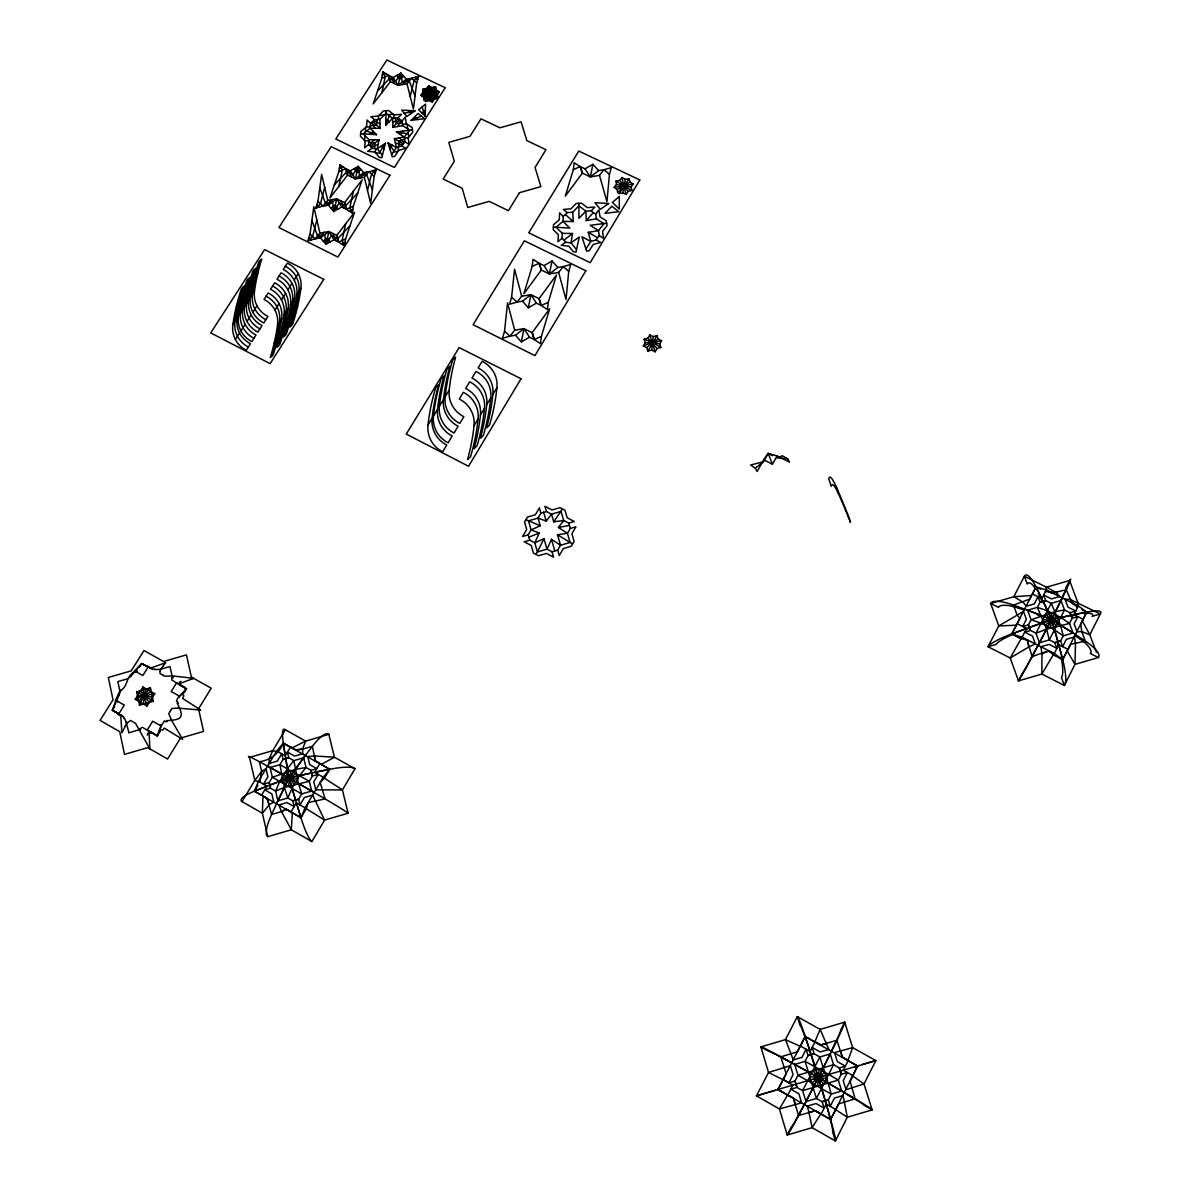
<?xml version="1.0" encoding="UTF-8"?>
<svg xmlns="http://www.w3.org/2000/svg" width="1201" height="1201" viewBox="0 0 1201 1201"><rect width="100%" height="100%" fill="white"/><g stroke="black" fill="none" stroke-linecap="round" stroke-linejoin="round"><path stroke-width="1.5" d="M1038.144 645.357L1039.466 642.79L1049.299 639.908L1054.823 642.7L1056.895 648.33L1049.058 644.382L1040.907 646.754L1041.973 653.764L1041.868 674.046L1064.356 685.456L1074.955 664.378L1075.48 643.991L1074.505 636.95L1066.353 639.337L1062.66 646.633L1060.588 641.019L1063.2 635.854L1060.543 625.09L1051.205 603.337L1045.711 600.59L1043.038 601.146L1039.991 602.256L1037.379 607.361L1027.591 610.213L1024.858 608.847M425.199 116.227L425.559 104.127L418.714 109.756L425.199 116.227L422.136 106.934M374.637 148.594L374.802 143.039L368.857 142.108M412.453 129.843L409.826 130.278L402.725 125.685L392.802 127.336L392.607 118.359L386.121 113.134L379.891 119.334L374.622 119.74L370.839 116.677L378.27 116.107L383.434 110.972L388.704 110.567L394.063 114.891L401.524 114.305L397.876 117.953L392.607 118.359L385.686 125.249L386.076 110.777M578.837 203.314L578.957 205.776L572.742 212.187L573.237 221.524L562.969 221.359L569.844 228.1L556.078 227.229L562.969 221.359L563.269 216.405L559.651 212.862L559.231 219.843L553.526 224.707L553.226 229.661L558.36 234.72L557.94 241.746L561.978 238.293L562.278 233.324L556.078 227.229L553.376 227.184M292.338 812.807L291.318 829.786L311.9 841.556L324.6 820.088L348.11 813.227L342.42 789.928L324.45 778.188L320.157 782.436L325.096 798.92L308.192 802.553L306.315 808.723L300.971 817.716L285.973 809.024L281.499 811.606L271.621 814.488L267.117 798.32L254.432 791.204L258.41 781.311L276.71 750.955L283.331 743.209L329.75 769.286L324.45 778.188M817.701 1086.214L819.097 1068.98M143.58 704.056L144.165 695.934L142.934 687.047L154.719 693.698L147.032 706.023L135.248 699.342L142.934 687.047M155.049 669.603L160.394 669.317L169.957 666.525L172.103 675.863L171.773 679.06M288.48 786.205L291.002 770.682M379.891 119.334L380.071 128.312L370.118 128.192L376.574 134.662L363.242 133.866L370.118 128.192L370.554 123.433L367.146 120.025L366.53 126.751L360.84 131.449L360.405 136.223L365.224 141.072L364.594 147.843L368.632 144.495L369.067 139.721L363.242 133.866L360.615 133.836M609.447 174.325L606.955 201.663L599.494 175.361L603.998 169.686L611.339 167.63L609.447 174.325L603.998 169.701L598.668 170.602L590.397 176.922L582.365 173.109L580.263 166.594L574.108 162.766L573.342 169.596L565.311 196.153L582.365 173.109L580.533 167.404M651.693 350.076L653.254 336.625L657.037 335.544L658.148 339.027L661.601 340.724L659.709 343.951L660.82 347.449L657.037 348.53L655.145 351.788L651.693 350.076L647.909 351.157L646.799 347.659L643.346 345.963L645.237 342.735L644.141 339.237L647.924 338.157L649.816 334.929L653.254 336.625M364.549 140.397L364.999 135.623M365.314 132.155L365.75 127.396M568.734 271.381L566.016 299.559L558.645 272.402L563.239 266.577L570.685 264.475L568.734 271.381L563.239 266.577L557.834 267.493L549.427 273.978L541.306 270.03L539.234 263.289L533.004 259.326L532.193 266.367L523.876 293.705L541.321 270.015L539.489 264.13M160.349 669.753L162.66 666.51M160.183 671.269L160.303 670.083M511.611 297.263L514.553 269.174L521.699 296.242L517.061 302.112L509.584 304.228L511.611 297.263L517.076 302.112L522.495 301.196L530.962 294.665L539.084 298.659L541.186 305.474L547.446 309.513L548.256 302.367L556.498 274.924L539.084 298.659L540.66 303.763M160.168 671.389L159.943 673.506L162.826 675.127M504.54 331.236L507.543 302.832L514.689 330.215L510.02 336.145L502.498 338.277L504.54 331.236L510.02 336.145L515.469 335.214L523.996 328.639L532.163 332.677L534.25 339.568L540.555 343.651L541.366 336.43L549.683 308.702L532.148 332.677L534.115 339.132M1050.71 627.958L1051.491 612.765M119.439 694.088L120.791 690.29M416.687 82.764L413.414 109.096L407.004 83.785L411.538 78.32L418.729 76.294L416.687 82.764L411.538 78.32L406.343 79.206L398.116 85.316L390.445 81.683L388.614 75.408L382.744 71.745L381.798 78.335L373.166 103.917L390.445 81.683L388.614 75.408L381.798 78.335M374.157 176.307L370.644 203.434L364.338 177.343L368.977 171.713L376.273 169.656L374.157 176.307L368.977 171.713L363.708 172.614L355.331 178.874L347.584 175.106L345.768 168.635L339.868 164.837L338.847 171.623L329.93 197.955L347.584 175.106L345.768 168.635L338.847 171.623M622.779 192.836L625.286 179.339L629.069 178.709L629.94 182.057L633.077 183.963L631.125 186.996L631.891 190.374L628.198 191.394L626.156 194.382L622.779 192.836L619.055 193.766L629.069 178.709M310.023 234.12L313.806 206.782L319.901 233.099L315.187 238.819L307.816 240.891L310.023 234.12L315.187 238.819L320.502 237.903L328.969 231.538L336.775 235.411L338.592 242.032L344.567 245.935L345.588 238.984L354.52 212.292L336.76 235.411L338.592 242.032L345.588 238.984M317.92 201.423L321.643 174.37L327.753 200.402L323.069 206.062L315.743 208.118L317.92 201.423L323.069 206.062L328.353 205.161L336.775 198.856L344.537 202.669L346.353 209.214L352.328 213.072L353.319 206.197L362.177 179.775L344.537 202.669L346.128 208.389M377.249 119.545L376.423 125.039L370.343 125.805M562.278 233.324L572.547 233.489L571 242.857L576.51 249.553L576.105 252.03L573.402 251.745L568.839 246.19L561.227 245.364L565.611 242.272L571 242.857L579.302 237.017L576.51 249.553M429.057 100.524L431.91 87.538L435.603 86.922L436.338 90.135L439.326 91.952L437.344 94.879L437.975 98.137L434.372 99.128L432.285 102.01L429.057 100.524L425.424 101.439L435.603 86.922M599.494 175.361L590.397 176.922L592.874 164.327L598.668 170.602M382.383 155.289L381.903 157.676L379.306 157.406L375.042 152.077L367.671 151.296L372.04 148.308L377.234 148.864L385.476 143.204L382.383 155.289L377.234 148.864L379.036 139.841L369.067 139.721M375.222 152.302L375.943 148.729M558.645 272.402L549.427 273.978L552.01 261.007L557.834 267.493M515.469 335.214L521.324 341.865L523.996 328.639L514.689 330.215M522.495 301.196L528.305 307.771L530.962 294.665L521.699 296.242M381.828 92.777L385.206 76.864L382.744 71.745M345.648 223.836L342.09 240.5L344.567 245.935M353.364 191.199L349.836 207.698L352.328 213.072M338.772 186.5L342.315 170.122L339.868 164.837M407.004 83.785L398.116 85.316L400.909 73.186L406.343 79.206M364.338 177.343L355.331 178.874L358.243 166.384L363.708 172.614M320.502 237.903L325.966 244.283L328.969 231.538L319.901 233.099M328.353 205.161L333.803 211.466L336.775 198.856L327.753 200.402M410.202 96.41L414.12 80.542L418.729 76.294M367.491 190.358L371.559 174.01L376.273 169.656M324.69 187.356L320.487 203.735L315.743 208.118M316.839 219.918L312.605 236.462L307.816 240.891M1045.681 590.081L1046.491 587.214L1024.393 576.21L1013.809 596.732L990.69 603.457L998.752 625.931L988.033 646.723L1010.251 657.998L1018.463 680.877L1041.868 674.046L1053.247 654.875L1048.728 650.702L1032.139 656.632L1027.26 640.523L1022.081 637.266L1011.797 633.963L1019.829 618.635L1016.902 614.552L1013.464 605.109L1029.873 599.074L1031.524 595.531L1013.809 596.732L1023.207 602.271L1026.164 606.28L1034.271 603.923L1037.964 596.717L1039.991 602.256L1045.711 600.59L1043.684 595.05L1051.445 598.924L1059.537 596.567L1056.46 592.588L1046.491 587.214M259.791 782.286L261.623 771.402L259.371 761.719C270.21 760.383 279.202 753.267 283.331 743.209L295.611 749.754L302.607 749.154L312.41 746.301L315.308 760.939L319.931 763.416L314.632 772.333L323.264 777.197L329.75 769.286L314.887 760.578L314.737 755.954L307.756 756.57L309.693 764.617L316.824 768.64L311.059 770.321L306 767.469L295.101 769.496L272.357 777.257L269.219 782.482L270.555 788.201L275.584 791.069L277.881 800.872L276.305 803.514M146.387 688.999L139.541 705.227L153.323 701.234L150.41 687.828L136.659 691.806L139.541 705.227M791.849 1062.795L794.687 1064.401L797.974 1075.24L795.017 1081.02L788.907 1082.822L783.232 1079.594L777.963 1089.532L793.471 1098.254L798.53 1115.594L815.314 1110.7L830.582 1119.512L838.929 1103.749L855.097 1098.855L850.158 1081.516L857.604 1065.993L805.165 1036.523L777.963 1089.532L830.582 1119.512L857.604 1065.993L847.876 1060.528L852.65 1047.617L844.678 1022.171L819.713 1029.542M305.234 755.159L303.688 757.756L293.84 760.623L288.81 757.786L287.474 752.111L294.575 756.105L302.727 753.748L302.607 749.154L305.609 741.107L328.834 734.351L334.433 757.246L354.941 768.73L342.42 789.928L315.743 789.853L313.791 781.746L318.205 774.345L312.425 776.026L309.303 781.266L311.644 791.039L314.182 792.48M385.686 125.249L389.364 115.746M1017.202 623.754L1026.57 628.483L1011.797 633.963L1021.15 638.677L1010.251 657.998L1028.672 647.054L1027.591 640.043L1021.15 638.677L1011.797 633.948L1035.968 586.869L1046.281 589.961L1078.348 605.935L1086.665 612.135L1080.78 624.52L1081.741 631.561L1085.299 641.124L1070.812 644.261L1062.69 659.634L1053.247 654.875M161.039 726.155L164.327 720.915M160.859 726.62L157.331 735.868L154.449 734.201M258.005 785.259L254.432 791.204L300.971 817.716L305.069 807.823L323.264 777.197M853.085 1075.721L843.312 1070.226L848.296 1060.378L842.441 1057.225L836.872 1040.276L820.793 1044.93L814.803 1041.943L820.148 1029.407L797.314 1016.616L785.439 1039.646L760.879 1046.897L768.52 1072.463L756.48 1095.837L779.434 1108.958L787.225 1135.02L812.116 1127.649L820.823 1113.943L815.434 1110.715L808.994 1112.501L812.116 1127.649L835.371 1140.95L847.29 1117.245L843.087 1095.522L834.41 1098.089L830.251 1106.331L828.285 1099.906L831.227 1094.096L828.165 1083.122L819.818 1056.985L814.128 1053.787L812.191 1047.467L820.223 1051.986L828.84 1049.434L820.148 1029.407M1026.57 628.483L1022.081 637.266L1054.268 653.494L1062.69 659.634L1086.665 612.135L1081.951 609.793M115.191 701.039L117.848 695.274M525.993 519.523L528.5 520.829L531.097 529.911L539.264 533.004L534.79 542.792L537.402 551.935L535.961 554.412M572.652 543.798L570.115 542.477L560.537 545.239L551.499 539.369L546.995 549.157L537.402 551.935L543.933 538.649L546.995 549.157L552.055 551.814L553.601 557.174L546.44 553.436L538.498 555.733L533.439 553.076L531.277 545.509L524.146 541.771L529.746 540.165L534.79 542.792L543.933 538.649M118.073 694.794L119.845 691.01L117.818 681.613L127.471 678.82L130.429 676.688M119.094 695.244L112.369 710.241L116.722 712.598M1040.621 589.196L1035.968 586.869L1032.485 593.985L1041.837 598.653L1046.281 589.961L1051.415 593.234L1066.188 589.751L1072.463 603.713L1078.348 605.935L1073.934 614.672L1083.377 619.386M124.874 726.92L126.675 723.272L130.609 720.48L135.488 723.257L149.885 748.899L149.104 732.865M814.803 1041.943L805.165 1036.523L800.436 1046.071L810.12 1051.521L815.119 1041.732L820.688 1044.99L826.528 1043.324M804.49 1104.47L831.677 1051.04M124.649 727.371L121.917 732.895L120.836 716.742M862.123 1064.641L875.889 1060.543L864.014 1083.948L872.136 1109.889L847.29 1117.245L835.611 1109.574M647.909 351.157L657.037 335.544M821.154 1113.973L826.198 1104.019L835.986 1109.589M1068.214 649.426L1058.742 644.667L1054.268 653.494L1048.383 651.182L1041.973 653.764M802.028 1108.673A34.574 1.336 -63 0 1 791.474 1126.688L787.225 1135.02A34.634 1.336 -63 0 0 797.734 1117.11L802.028 1108.673A231.223 8.197 -62.8 0 0 804.295 1104.41M833.374 1047.092L837.592 1038.805A34.229 1.321 -62.9 0 0 844.678 1022.171L840.55 1030.293A34.289 1.321 -62.9 0 1 833.374 1047.092A237.813 8.332 -63 0 1 831.347 1051.235M1035.157 650.657A32.037 1.201 -62.4 0 1 1022.231 673.461L1018.463 680.877A32.067 1.216 -62.4 0 0 1031.344 658.133L1035.157 650.657A217.126 7.431 -62.4 0 0 1038.535 644.276M1061.429 599.209A219.588 7.671 -62.5 0 0 1062.99 595.966L1066.728 588.61A31.932 1.186 -62.3 0 0 1069.581 580.488L1046.071 587.334M1062.284 597.933L1039.466 642.79L1035.968 633.212L1030.473 630.435L1024.708 632.116L1032.5 636.035L1035.382 643.976L1028.672 647.054M787.871 1094.997L792.93 1085.103L783.232 1079.594M176.472 701.339C177.328 694.748 192.881 689.134 181.231 685.636M788.907 1082.822L793.095 1074.655L790.378 1065.677L768.52 1072.463L783.022 1079.684L786.19 1073.829L780.815 1056.82L797.494 1051.806L800.166 1046.251L785.439 1039.646L793.336 1059.928L801.953 1057.375L806.111 1049.254L808.033 1055.574L805.09 1061.324L816.425 1098.465L822.145 1101.722L824.111 1108.148L816.019 1103.539L807.342 1106.106L808.994 1112.501M397.756 126.51L400.939 120.34M596.086 240.02L600.77 242.437L593.294 244.388L589.346 250.574L586.704 251.249L581.945 236.822L590.802 241.401L596.086 240.02L599.269 235.546L598.458 230.652L590.156 225.293L606.655 223.221M777.092 455.915L768.145 453.453L763.521 461.694L750.61 464.997L755.264 468.135L757.11 471.528L763.671 459.803L772.468 464.202L777.092 455.915L789.582 462.13L787.616 458.782L782.436 455.795L776.912 457.821L787.616 458.782M557.669 550.178L560.537 545.239L557.504 534.73L567.442 533.349L570.31 528.425L575.895 526.819L571.871 533.769L574.078 541.321L571.226 546.26L563.284 548.557L559.231 555.553L557.669 550.178L552.055 551.814M562.473 508.984L553.751 521.835L551.514 514.178L546.485 511.581L540.9 513.187L538.033 518.081L528.5 520.829L540.225 525.738L538.033 518.081L546.215 521.114L551.514 514.178L561.047 511.431L563.689 520.483L568.749 523.111L574.333 521.489L567.187 517.796L564.98 510.29L559.951 507.693L552.055 509.96L544.939 506.282L546.485 511.581M160.033 731.469L161.189 729.547M540.9 513.187L539.369 507.903L535.316 514.794L527.419 517.076L524.552 521.97L526.699 529.491L522.615 536.442L528.215 534.82L531.097 529.911L540.225 525.738M159.868 731.739L157.736 735.162A20.672 19.366 -43.6 0 0 157.346 735.883L142.334 727.296M795.242 1104.665L793.561 1098.254L787.631 1095.042L779.434 1108.958L801.622 1102.848L798.89 1093.781L790.828 1089.202L796.954 1087.4L802.643 1090.628L805.961 1101.557L816.425 1098.465L833.569 1064.732L830.221 1053.908L819.818 1056.985L802.643 1090.628L838.313 1080.089L841.24 1074.31L840.325 1071.097L839.274 1067.944L833.569 1064.732L797.974 1075.24L831.227 1094.096L841.691 1091.003L844.558 1092.625M401.674 146.042L404.902 141.718L404.272 137.019L409.826 130.278L396.39 131.9L404.272 137.019L394.318 138.67L396.495 147.393L391.646 154.569L392.217 156.881L394.814 156.22L398.837 150.26L406.148 148.354L401.674 146.042L396.495 147.393L388.043 143.009L391.646 154.569M305.069 807.823L296.407 802.899L291.047 811.906L286.423 809.324L281.499 811.606L278.827 804.94L287.024 802.553L294.185 806.637L292.834 800.872L287.775 797.989L284.382 787.406L279.923 764.662L283.061 759.452L288.81 757.786L283.061 759.452L281.71 753.778L277.296 761.134L269.144 763.506L269.174 758.867L272.747 750.655L285.358 729.743L305.609 741.107L291.873 747.998M261.608 795.137L266.997 786.19L258.41 781.311M276.71 750.955L285.268 755.789L290.582 746.932L296.046 750.115L302.607 749.154M269.339 804.67L266.652 798.004L262.989 796.083L262.373 813.227L242.017 801.592L254.792 780.41L261.623 771.402L266.006 768.715L267.883 776.777L263.439 784.163L269.219 782.482L270.555 788.201L264.76 789.898L271.876 793.936L273.783 802.073L269.339 804.67L262.373 813.227L267.763 836.647L291.318 829.786L281.499 811.606M474.02 425.679L478.088 418.924A30.265 28.148 -19.4 0 0 463.346 392.307L459.277 399.002A30.295 28.208 -19.8 0 1 474.02 425.679A224.707 205.236 -27.8 0 1 467.609 459.503L470.567 456.65A224.422 204.906 -27.5 0 0 478.088 418.924M480.43 415.036L484.483 408.31A30.205 28.073 -18.8 0 0 469.726 381.783L465.688 388.448A30.235 28.118 -19.2 0 1 480.43 415.036A224.272 204.725 -27.2 0 1 474.065 448.754L477.007 445.916A224.002 204.41 -26.9 0 0 484.483 408.31M486.75 404.557L490.789 397.846A30.16 27.998 -18.2 0 0 476.031 371.394L471.993 378.045A30.19 28.043 -18.6 0 1 486.75 404.557A223.851 204.23 -26.7 0 1 480.43 438.17L483.372 435.332A223.581 203.9 -26.3 0 0 490.789 397.846M492.89 394.348L496.929 387.653A30.115 27.923 -17.6 0 0 482.156 361.291L478.133 367.926A30.145 27.968 -18 0 1 492.89 394.348A223.446 203.735 -26.1 0 1 486.615 427.856L489.558 425.034A223.176 203.419 -25.8 0 0 496.929 387.653M139.376 667.201L141.253 664.258A20.297 18.375 -43.3 0 0 141.688 663.583L153.112 669.527M182.597 694.989L186.065 689.449A20.462 19.216 -40.5 0 1 186.53 688.789M428.006 424.944L432.105 418.203A227.199 213.643 -6.2 0 1 438.65 384.845L435.723 387.638A227.394 214.063 -6.5 0 0 428.006 424.944A30.31 28.254 -19.1 0 0 442.644 451.831L446.742 445.031A30.28 28.208 -18.7 0 1 432.105 418.203M433.456 415.996L437.539 409.271A226.944 213.087 -5.9 0 1 444.04 376.018L441.127 378.795A227.139 213.508 -6.1 0 0 433.456 415.996A30.265 28.193 -18.6 0 0 448.093 442.809L452.192 436.023A30.235 28.148 -18.2 0 1 437.539 409.271M439.386 406.253L443.469 399.558A226.659 212.472 -5.5 0 1 449.925 366.395L447.012 369.157A226.854 212.892 -5.7 0 0 439.386 406.253A30.22 28.118 -18 0 0 454.023 432.991L458.121 426.22A30.19 28.073 -17.6 0 1 443.469 399.558M445.136 396.81L449.204 390.13A226.389 211.886 -5.2 0 1 455.629 357.057L452.717 359.82A226.584 212.307 -5.4 0 0 445.136 396.81A30.175 28.043 -17.5 0 0 459.788 423.458L463.871 416.717A30.145 27.998 -17.1 0 1 449.204 390.13M169.731 712.028L171.007 709.986M169.536 712.343L168.74 713.619L171.593 720.36L182.657 739.396L179.85 737.669M171.233 709.611L171.908 708.515L175.571 708.29M427.256 100.974L429.613 97.296L430.649 101.259M274.128 343.276L278.302 336.73M280.689 332.977L284.847 326.447M287.174 322.814L291.318 316.313M293.479 312.921L297.608 306.435M274.924 310.068L279.067 303.583M281.454 299.86L285.583 293.404M287.895 289.801L292.008 283.361M294.155 280.013L298.268 273.603M379.801 152.077L385.476 143.204M311.915 220.414L317.544 235.951L324.735 234.72L325.966 244.283L331.491 235.651L337.676 238.714L350.061 225.608M277.506 325.036L281.65 318.52A29.68 26.767 -24.8 0 0 268.168 292.984L264.025 299.439A29.71 26.797 -25.1 0 1 277.506 325.036A220.774 194.847 -29.9 0 1 270.255 357.553L273.197 354.805A220.504 194.562 -29.6 0 0 281.65 318.52M284.036 314.782L288.18 308.297A29.635 26.692 -24.3 0 0 274.684 282.836L270.555 289.276A29.665 26.737 -24.6 0 1 284.036 314.782A220.338 194.397 -29.5 0 1 276.831 347.209L279.788 344.477A220.068 194.112 -29.2 0 0 288.18 308.297M290.492 304.679L294.62 298.208A29.575 26.632 -23.8 0 0 281.109 272.837L276.996 279.248A29.605 26.677 -24.1 0 1 290.492 304.679A219.918 193.961 -29 0 1 283.331 337.001L286.273 334.268A219.648 193.676 -28.8 0 0 294.62 298.208M296.767 294.846L300.896 288.39A29.53 26.557 -23.4 0 0 287.369 263.094L283.256 269.489A29.56 26.602 -23.7 0 1 296.767 294.846A219.513 193.526 -28.6 0 1 289.651 327.077L292.594 324.36A219.243 193.241 -28.4 0 0 300.896 288.39M586.028 248.847L590.802 241.401L588.265 232.333L598.458 230.652L603.968 223.671L596.492 218.867L586.313 220.549L585.818 211.211L578.957 205.776L578.912 218.357L585.818 211.211L591.222 210.806L594.87 207.052L587.214 207.623L581.539 203.119L576.135 203.524L570.97 208.839L563.329 209.409L567.337 212.592L572.742 212.187M372.4 189.848L366.65 174.52L359.519 175.751L358.243 166.384L352.824 174.851L346.684 171.863L334.403 184.759M319.796 187.866L325.411 203.224L332.572 202.008L333.803 211.466L339.282 202.909L345.453 205.941L357.763 192.956M232.889 324.48L237.077 317.98A221.855 203.855 -17.1 0 1 244.434 285.898L241.506 288.6A222.08 204.215 -17.4 0 0 232.889 324.48A29.725 26.857 -24.7 0 0 246.265 350.272L250.454 343.726A29.695 26.812 -24.4 0 1 237.077 317.98M238.444 315.863L242.617 309.393A221.569 203.374 -16.7 0 1 249.943 277.386L247.016 280.073A221.78 203.735 -17 0 0 238.444 315.863A29.68 26.797 -24.3 0 0 251.82 341.579L256.008 335.049A29.65 26.767 -24 0 1 242.617 309.393M244.494 306.48L248.652 300.025A221.254 202.864 -16.2 0 1 255.933 268.108L253.021 270.795A221.464 203.224 -16.5 0 0 244.494 306.48A29.635 26.737 -23.9 0 0 257.885 332.122L262.058 325.606A29.605 26.692 -23.6 0 1 248.652 300.025M250.363 297.383L254.507 290.942A220.939 202.353 -15.8 0 1 261.758 259.116L258.846 261.788A221.164 202.714 -16.1 0 0 250.363 297.383A29.59 26.677 -23.4 0 0 263.755 322.949L267.928 316.448A29.56 26.632 -23.1 0 1 254.507 290.942M415.051 95.9L409.271 81.052L402.23 82.268L400.909 73.186L395.609 81.428L389.529 78.545L377.489 91.096M235.351 339.493L239.554 332.977M240.921 330.845L245.109 324.33M246.986 321.418L251.159 314.932M252.856 312.275L257.029 305.805M236.357 306.375L240.53 299.92M241.896 297.803L246.055 291.363M247.916 288.48L252.075 282.055M253.771 279.413L257.9 273.017M114.665 706.563L112.804 709.566A20.492 18.525 -45.6 0 1 112.384 710.256L123.628 716.652M389.845 148.789L392.277 145.201M763.671 459.803L768.145 453.453L772.528 455.629M557.504 534.73L570.115 542.477L567.442 533.349L558.435 527.464L563.689 520.483L553.751 521.835M433.741 87.238L431.054 90.736L430.408 86.682M435.978 88.544L433.291 92.042L437.825 91.036M150.41 687.828L138.7 701.294M629.94 182.057L623.709 186.035L617.659 192.941L617.134 189.518L614.191 187.356L616.443 184.489L616.008 181.066L619.776 180.345L622.088 177.538L625.286 179.339M131.419 675.683L141.658 663.583L148.233 666.915L142.829 675.532L134.557 670.864L137.905 667.441M596.492 218.867L595.681 213.988L598.894 209.935L600.05 216.811L606.235 220.789L607.06 225.668L602.497 231.448L603.653 238.383L599.269 235.546M369.608 145.366L374.051 139.781M132.38 673.236C125.925 677.724 127.771 687.002 120.37 690.59M162.841 666.3L165.738 662.727L164.387 663.207M436.338 90.135L430.168 93.993L424.073 100.644L423.683 97.356L420.89 95.299L423.157 92.522L422.857 89.234L426.535 88.514L428.877 85.811L431.91 87.538M400.323 134.452L403.101 131.089M402.725 125.685L402.095 121.001L405.337 117.067L406.238 123.688L412.123 127.501L412.769 132.2L408.16 137.77L409.076 144.435L404.902 141.718M563.269 216.405L567.337 212.592M132.47 673.13L133.371 672.095M763.521 461.694L755.264 468.135M586.313 220.549L593.249 212.622L595.681 213.988M370.554 123.433L374.622 119.74M392.802 127.336L399.783 119.695L402.095 121.001M423.878 98.992L426.895 95.69L422.302 96.335M171.758 680.006L186.5 688.774L179.534 696.205L171.188 691.506L176.577 682.844L177.508 683.399M138.01 667.321L141.658 663.568A20.297 18.57 -36.7 0 0 142.303 663.958L146.042 666.06M411.147 120.34L418.068 113.479L424.569 118.719L411.147 120.34L421.326 116.092M646.799 347.659L652.383 342.315L658.148 339.027M283.421 783.337L289.126 777.963A224.152 53.58 -59.4 0 1 313.356 745.085A32.202 8.452 -59.9 0 1 328.834 734.351M317.845 238.353L324.435 232.318M325.711 205.611L332.257 199.621M359.835 178.108L366.335 172.163M402.56 84.55L408.94 78.771M1045.17 625.181L1057.015 615.528M811.981 1082.972L824.817 1072.208M369.908 134.272L373.346 131.419M421.956 112.984L425.379 110.177M561.978 238.293L564.05 240.095L572.547 233.489M368.632 144.495L370.569 146.222L379.036 139.841M323.234 241.101L327.468 237.903L329.99 242.017M331.071 208.298L335.289 205.146L337.796 209.214M360.976 169.506L356.787 172.629L354.28 168.605M403.626 76.203L399.513 79.251L397.006 75.363M141.388 727.866L138.415 729.968L131.57 731.964M414.991 110.897L406.779 116.467L401.659 110.117L414.991 110.897L404.212 113.284M392.697 122.847L398.822 118.824M296.062 773.534L289.126 777.963A219.558 42.891 -14.9 0 0 253.096 791.744A32.457 6.786 -14.1 0 0 242.017 801.592M151.266 691.746L135.248 699.342M521.324 341.865L529.461 337.196L534.25 339.568L541.366 336.43M528.305 307.771L536.412 303.132L541.186 305.474L548.256 302.367M532.193 266.367L539.234 263.289L543.978 265.601L552.01 261.007M573.342 169.596L580.263 166.594L584.962 168.816L592.874 164.327M325.966 244.283L334.013 239.765L338.592 242.032M333.803 211.466L341.805 206.977L346.353 209.214L353.319 206.197M345.768 168.635L350.302 170.842L358.243 166.384M388.614 75.408L393.102 77.525L400.909 73.186M321.132 764.452L334.433 757.246L314.737 755.954M617.134 189.518L623.709 186.035L633.077 183.963M423.683 97.356L430.168 93.993L439.326 91.952M341.579 243.983L345.077 242.452M349.341 211.136L352.824 209.635M339.358 168.23L342.81 166.729M382.263 75.032L385.671 73.576M371.304 147.273L378.135 144.345M643.346 345.963L652.383 342.315L661.601 340.724M529.746 540.165L528.875 537.177L539.264 533.004M254.432 791.204L266.997 786.19M306.315 808.723L324.6 820.088L312.62 795.107L304.423 797.494L299.995 804.94L298.629 799.175L292.834 800.872L298.629 799.175L301.766 793.921L311.644 791.039L267.583 766.103M269.625 785.169L289.126 777.963L311.509 772.979L312.425 776.026L311.059 770.321L311.509 772.979M192.64 678.7L193.601 678.34L179.895 676.764M192.52 678.745L191.214 679.241M190.854 679.376L179.595 683.609M1057.901 641.589L1054.823 642.7L1060.588 641.019L1057.901 641.589L1051.581 619.656L1043.038 601.146M1071.262 615.242L1070.016 612.72L1064.506 609.973L1055.559 611.579L1031.058 619.716L1028.431 624.85L1029.632 627.372L1051.581 619.656L1071.262 615.242L1072.088 618.305L1069.49 623.439L1073.033 632.987L1075.811 634.383M164.132 663.282L151.521 667.726M404.587 139.361L398.672 141.208L394.318 138.67M852.635 1075.826L864.014 1083.948L846.014 1089.712L843.222 1080.675L847.351 1072.493L841.24 1074.31L839.274 1067.944L845.384 1066.143L837.307 1061.594L834.53 1052.631L852.65 1047.617L875.769 1060.573L874.478 1060.978M825.282 1100.807L828.285 1099.906L822.145 1101.722L825.282 1100.807L811.14 1054.643L808.033 1055.574L814.128 1053.787L811.14 1054.643M870.89 1062.044L874.028 1061.114M814.143 1078.858L816.485 1078.153M757.936 1095.417L756.48 1095.837L871.491 1061.864M129.062 732.685L130.594 732.25M128.912 732.73L126.18 722.206M820.433 1076.997L822.85 1076.276M854.166 1066.998L859.135 1065.542M810.029 1076.591L818.557 1077.552L823.826 1075.991M759.077 1095.087L766.058 1093.015M775.516 1090.238L767.469 1092.595M258.125 781.656L254.792 780.41L249.493 757.411L272.747 750.655L278.031 752.021M1014.44 633.738A32.562 5.78 -18.6 0 0 996.23 644.337L988.033 646.723A32.547 5.78 -18.5 0 1 1010.206 634.563L1015.4 633.047M1083.347 613.231L1088.016 611.879A32.712 5.75 -18.8 0 1 1100.296 613.981L1089.832 634.774L1096.378 652.293M1045.741 614.447L1051.581 619.656A221.119 58.098 26.8 0 1 1086.605 642.01A32.967 9.308 25.7 0 1 1098.33 657.548L1074.955 664.378L1067.134 650.822M757.486 1095.537L756.48 1095.837M393.102 152.422L398.282 151.071M438.335 93.438L433.786 94.444L437.659 96.485M154.719 693.698L144.165 695.934L137.499 695.739M314.632 772.333L329.75 769.286M1073.934 614.672L1086.665 612.135M558.435 527.464L569.439 525.453L570.31 528.425M402.56 124.514L406.493 123.853M404.422 138.19L408.37 137.53M422.031 93.903L426.625 93.258L423.007 90.901M420.89 95.299L430.168 93.993L437.344 94.879M614.191 187.356L623.709 186.035L631.125 186.996M378.991 115.401L384.245 114.996M388.058 114.696L393.327 114.29M166.098 720.705C180.15 719.759 185.825 718.964 177.057 703.02M175.796 708.275L177.733 708.155M177.838 708.14L200.732 710.046L199.951 709.566M645.237 342.735L652.383 342.315L659.709 343.951M171.638 675.893L164.807 676.238L162.991 675.202M1016.286 625.211L998.752 625.931L1023.537 611.399L1026.405 619.266L1022.682 626.517L1028.431 624.85L1030.473 630.435L1029.632 627.372M402.41 123.343L396.3 123.508L395.234 118.148M1084.608 613.546A32.682 5.75 -18.7 0 1 1092.114 616.368L1100.296 613.981L1069.701 599.164L1065.047 599.299L1067.959 607.151L1075.766 611.054L1070.016 612.72L1072.088 618.305L1077.837 616.623L1074.159 623.889L1077.102 631.801L1081.741 631.561L1089.832 634.774L1082.251 620.857M1056.46 592.588L1045.29 591.523M1043.129 619.581L1059.087 621.127M366.29 126.946L370.223 126.991M365.014 140.862L368.962 140.907M134.092 672.11L135.533 672.125M282.085 777.602L297.428 779.269M172.088 675.893L179.219 676.688M375.628 152.812L380.837 153.353M791.729 1062.945A239.87 7.852 29.4 0 0 787.496 1060.633A34.619 1.261 29.5 0 0 768.895 1051.43L760.879 1046.897A34.544 1.246 29.5 0 1 779.314 1056.009A239.389 7.852 29.4 0 1 818.557 1077.552L826.783 1078.603M396.39 131.9L407.049 133.641M152.467 697.301L144.165 695.934L136.659 691.806M423.157 92.522L430.168 93.993L437.975 98.137M616.443 184.489L623.709 186.035L631.891 190.374M395.414 143.024L402.35 144.886M366.68 131.029L376.574 134.662M644.141 339.237L652.383 342.315L660.82 347.449M427.796 97.716L429.403 98.482L433.051 97.521L435.092 94.609L434.402 91.351L431.369 89.565L427.676 90.225L425.349 92.987L425.709 96.305L427.121 97.326M373.706 120.761L379.981 123.823M1019.859 608.532A32.622 9.278 26.1 0 0 998.451 607.361L990.69 603.457A32.562 9.278 26.2 0 1 1011.948 604.568L1019.859 608.532A226.914 58.654 25.9 0 1 1024.183 610.063M1074.88 635.479A220.759 58.053 26.9 0 1 1078.588 637.986L1086.605 642.01M1098.33 657.548L1090.403 653.569A32.892 9.308 25.8 0 0 1078.588 637.986M115.596 712.013L118.839 713.814L124.303 705.092L116.017 700.378L112.369 710.241A20.567 18.961 -49.2 0 1 113.029 710.602L115.731 712.178M436.158 98.632L432.285 96.59L433.336 100.554M180.615 685.516L185.825 688.413A20.372 18.796 -37.2 0 0 186.5 688.774M117.037 712.884L118.344 713.604M155.334 734.742L156.67 735.477A20.672 19.171 -50.3 0 1 157.316 735.868L161.084 725.989L152.722 721.231L147.273 729.983L153.143 733.466M147.453 666.885L146.177 666.135M844.153 1092.61A233.069 7.776 29.5 0 1 848.221 1095.012A34.904 1.261 29.4 0 1 863.939 1105.235L872.136 1109.889A34.979 1.261 29.4 0 0 856.538 1099.711A233.459 7.776 29.5 0 0 818.557 1077.552L794.687 1064.401L805.09 1061.324L828.855 1074.505L838.313 1080.089L841.691 1091.003L818.557 1077.552L812.987 1070.797M151.341 732.4L154.959 734.502M779.314 1056.009L787.496 1060.633M848.221 1095.012L856.538 1099.711M154.674 734.381L152.752 733.241M777.963 1089.517L787.631 1095.042M181.081 685.546L177.973 683.684M588.265 232.333L597.407 237.633M153.323 701.234L144.165 695.934L140.682 690.635M403.041 143.745L398.672 141.208L399.092 146.717M164.582 728.241L166.969 729.728M179.549 737.489L167.284 729.923M847.876 1060.528L842.592 1057.165L840.22 1051.01M616.008 181.066L623.709 186.035L628.198 191.394M199.186 709.07L182.927 698.622M424.719 88.874L428.337 91.231L427.691 87.178M422.857 89.234L430.168 93.993L434.372 99.128M385.896 119.184L389.139 121.796M414.615 116.902L417.858 119.53M415.141 77.314L417.708 79.536M565.521 214.694L573.237 221.524M372.625 170.692L375.207 172.989M591.222 210.806L593.249 212.622M372.79 121.766L380.071 128.312M316.824 204.77L319.406 207.082M308.912 237.498L311.494 239.855M397.876 117.953L399.783 119.695M647.924 338.157L657.037 348.53M399.287 137.845L403.971 142.724M408.325 110.507L410.877 113.675M381.363 146.027L383.93 149.239M149.284 702.405L144.165 695.934L147.032 706.023M294.29 784.523L285.222 772.363M1069.701 599.164L1077.252 607.451L1077.928 602.857L1069.581 580.488L1065.903 587.709A31.947 1.201 -62.3 0 1 1062.99 595.966M805.406 1038.069A35.114 1.786 73 0 0 800.046 1025.519L797.314 1016.616A35.024 1.786 73 0 1 804.64 1034.917A244.854 11.229 73 0 1 818.557 1077.552L823.826 1084.398M388.043 143.009L394.078 150.981M1056.475 626.276L1051.581 619.656A222.5 47.965 71.9 0 0 1035.322 585.623A31.917 7.506 72.6 0 0 1024.393 576.21L1027.245 584.046A31.977 7.521 72.5 0 1 1035.742 589.181M564.05 240.095L565.611 242.272M370.569 146.222L372.04 148.308M619.776 180.345L623.709 186.035L626.156 194.382M584.962 168.816L590.397 176.922M426.535 88.514L430.168 93.993L432.285 102.01M543.978 265.601L549.427 273.978M393.102 77.525L398.116 85.316M530.962 294.665L536.412 303.132M523.996 328.639L529.461 337.196M350.302 170.842L355.331 178.874M336.775 198.856L341.805 206.977M328.969 231.538L334.013 239.765M371.679 122.592L375.087 128.252M1035.968 586.869L1041.837 598.653M390.85 76.459L394.273 83.5M348.035 169.731L351.458 176.997M340.664 200.762L344.087 208.088M332.872 233.474L336.295 240.891M126.09 722.011L124.514 718.243M768.145 453.453L772.468 464.202M1035.322 585.623L1036.973 590.111M1061.414 656.677L1063.095 661.271A32.277 7.611 72.1 0 1 1064.356 685.456L1061.399 677.349A32.217 7.596 72.2 0 0 1061.068 657.262M649.816 334.929L655.145 351.788M836.031 486.36L838.643 494.046A216.36 30.31 73.2 0 1 850.503 522.48L849.272 518.307A216.03 30.25 73.2 0 0 836.031 486.36A31.091 4.699 73.8 0 0 828.75 478.854L831.302 486.39A31.136 4.714 73.7 0 1 838.643 494.046M805.165 1036.523L810.12 1051.521M296.407 802.899L300.971 817.716M804.64 1034.917L806.201 1040.036M829.621 1116.525L831.062 1121.179A35.64 1.801 72.9 0 1 835.371 1140.95L832.548 1131.732A35.535 1.801 73 0 0 830.386 1119.963M568.749 523.111L569.439 525.453M295.491 799.851L289.126 777.963L285.688 758.431M543.588 512.061L546.215 521.114M551.499 539.369L554.772 550.689M826.198 1104.019L830.582 1119.512M528.215 534.82L528.875 537.177M1058.742 644.667L1062.69 659.634M397.786 147.047L398.657 150.515M622.088 177.538L623.709 186.035M428.877 85.811L430.168 93.993M283.331 743.209L285.268 755.789M407.049 124.213L407.694 128.897M408.16 132.305L408.805 137.004M393.838 114.696L393.913 118.253M378.495 115.881L378.57 119.439M837.592 1038.805A237.348 8.332 -63 0 1 818.557 1077.552A231.613 8.197 -62.9 0 1 797.734 1117.11M818.557 1077.552A236.402 11.034 73.1 0 1 831.062 1121.179M809.699 1050.89A245.529 11.244 73 0 1 811.23 1055.544M819.082 1079.639A245.529 11.244 73 0 1 819.878 1082.101M820.298 1078.618A239.87 7.852 29.4 0 1 822.55 1079.864M820.583 1073.454A231.223 8.197 -62.8 0 1 819.412 1075.706M813.527 1086.905A231.223 8.197 -62.8 0 1 812.356 1089.127M817.1 1073.033A235.831 11.019 73.1 0 1 817.821 1075.526M821.394 1087.866A235.831 11.019 73.1 0 1 822.085 1090.313M824.847 1099.996A235.831 11.019 73.1 0 1 826.213 1104.77M814.428 1075.27A233.069 7.776 29.5 0 1 816.62 1076.531M827.414 1082.807A233.069 7.776 29.5 0 1 829.546 1084.053M817.506 1079.444A237.813 8.332 -63 0 1 816.395 1081.681M285.313 266.292A29.545 26.587 -23.5 0 1 298.839 291.618A219.378 193.376 -28.5 0 1 291.137 325.711M279.052 276.035A29.59 26.647 -24 0 1 292.564 301.436A219.783 193.811 -28.9 0 1 284.817 335.634M272.612 286.048A29.65 26.722 -24.5 0 1 286.108 311.539A220.203 194.262 -29.3 0 1 278.317 345.828M266.097 296.212A29.695 26.782 -25 0 1 279.578 321.778A220.639 194.712 -29.7 0 1 271.741 356.172M248.352 346.999A29.71 26.842 -24.6 0 1 234.976 321.237A221.96 204.035 -17.2 0 1 242.947 287.264M253.921 338.322A29.665 26.782 -24.2 0 1 240.53 312.62A221.675 203.554 -16.8 0 1 248.472 278.737M259.971 328.864A29.62 26.722 -23.7 0 1 246.58 303.252A221.359 203.044 -16.4 0 1 254.462 269.459M265.841 319.691A29.575 26.662 -23.3 0 1 252.435 294.155A221.059 202.534 -15.9 0 1 260.287 260.467M1038.249 593.609A222.921 48.055 71.8 0 1 1042.798 602.617M1046.446 610.153A222.921 48.055 71.8 0 1 1047.362 612.075M1050.109 617.93A222.921 48.055 71.8 0 1 1052.842 623.919M1011.948 604.568A226.494 58.609 25.9 0 1 1051.581 619.656L1073.033 632.987L1063.2 635.854L1054.613 629.924L1041.267 623.229L1031.058 619.716L1027.591 610.213L1051.581 619.656A221.029 36.54 -18.1 0 1 1088.016 611.879M1063.095 661.271A217.261 46.734 72.6 0 0 1051.581 619.656A219.408 7.656 -62.5 0 0 1066.728 588.61M1031.344 658.133A217.246 7.446 -62.4 0 0 1051.581 619.656A223.086 36.09 -18.5 0 0 1010.206 634.563M1055.694 611.039A219.588 7.671 -62.5 0 1 1054.838 612.78M1050.425 621.758A219.588 7.671 -62.5 0 1 1049.524 623.604M1047.287 621.142A220.894 36.57 -18 0 1 1051.536 620.166M1059.867 618.32A220.894 36.57 -18 0 1 1061.909 617.884M1071.953 615.798A220.894 36.57 -18 0 1 1075.871 615.032M1047.452 617.975A220.759 58.053 26.9 0 1 1051.521 620.452M1059.492 625.436A220.759 58.053 26.9 0 1 1061.474 626.697M1049.929 615.978A216.916 46.644 72.7 0 1 1051.295 620.632M1053.938 629.97A216.916 46.644 72.7 0 1 1054.598 632.296M1057.105 641.589A216.916 46.644 72.7 0 1 1058.336 646.213M1053.247 616.293A217.126 7.431 -62.4 0 1 1050.98 620.617M1025.309 629.579A223.266 36.045 -18.6 0 1 1029.888 627.883M1039.12 624.52A223.266 36.045 -18.6 0 1 1041.432 623.694M1050.785 620.392A223.266 36.045 -18.6 0 1 1055.469 618.755M1037.364 614.882A226.914 58.654 25.9 0 1 1041.822 616.578M1048.548 619.206A226.914 58.654 25.9 0 1 1055.319 621.908M354.941 768.73A32.277 6.816 -14.4 0 0 331.386 768.985A221.81 42.59 -14.3 0 0 289.126 777.963A218.867 7.266 30 0 0 258.23 761.104A31.887 1.141 30.1 0 0 249.493 757.411M267.763 836.647A32.577 8.512 -59.4 0 1 270.961 815.959A219.002 52.829 -60.3 0 1 289.126 777.963L303.688 757.756L306 767.469L299.634 775.561L292.068 788.231L287.775 797.989L277.881 800.872L289.126 777.963A221.179 33.538 74.9 0 1 283.151 741.873A31.781 5.239 74.4 0 1 285.358 729.743M311.9 841.556A32.112 5.314 74.7 0 1 301.481 819.322A216.375 32.622 74.4 0 1 289.126 777.963A217.066 7.086 30.1 0 1 326.552 799.776A31.992 1.141 30 0 1 348.11 813.227M173.019 677.919A12.415 2.252 -68.2 0 1 173.244 676.854M180.811 684.78A16.499 14.562 72 0 1 178.814 683.234M180.931 681.297A17.955 4.474 -47.5 0 1 179.489 682.123M155.004 669.107A12.52 9.578 -43.2 0 1 153.233 669.167M150.125 667.456A16.439 14.772 67.2 0 1 147.888 666.315M151.191 668.537A17.7 7.746 -71.7 0 1 149.9 668.221M131.209 675.773A12.475 7.011 30.4 0 1 130.143 676.418M137.169 670.849A16.934 16.424 -14.6 0 1 136.178 672.065M123.283 716.967A12.52 9.668 -72.7 0 1 124.033 718.573M117.788 714.31A17.159 14.067 -5.8 0 1 119.905 715.631M120.821 714.76A18.285 7.972 -45.6 0 1 121.601 715.931M118.959 694.073A12.52 6.305 28.7 0 1 118.944 695.184M117.638 701.519A17.054 16.514 -16.9 0 1 117.458 701.954M139.947 730.373A12.746 2.087 -47.4 0 1 140.817 729.638M148.399 732.22A17.174 13.902 -8.7 0 1 150.771 733.15M147.588 733.511A18.105 4.339 -69.7 0 1 147.438 735.207M165.408 721.756A12.671 4.759 8.6 0 1 166.999 721.666M162.54 730.313A17.009 11.875 -53.2 0 1 164.027 728.286M160.409 725.329A17.925 2.417 38.9 0 1 160.514 724.939M178.228 703.216A12.4 5.57 52.5 0 1 177.598 701.729M182.807 697.916A16.844 11.86 -56.6 0 1 183.963 695.709M178.919 697.346A17.985 3.603 21.4 0 1 178.454 696.445M279.848 781.311L275.584 791.069L284.382 787.406L309.303 781.266L279.923 764.662L270.09 767.529L272.357 777.257L301.766 793.921L298.388 783.322L293.84 760.623L287.444 768.67L279.848 781.311M1064.506 609.973L1049.299 639.908L1046.626 629.144L1037.379 607.361L1047.587 610.814L1060.933 617.494L1069.49 623.439L1046.626 629.144L1035.968 633.212L1051.205 603.337L1060.993 600.485L1064.506 609.973M639.803 179.97L590.186 262.689L528.77 232.814L578.762 151.026L639.803 179.97M521.054 378.765L468.555 466.288L406.283 434.071L459.142 347.569L521.054 378.765M585.848 270.75L534.925 355.646L473.104 324.705L524.387 240.785L585.848 270.75M180.435 738.135L167.57 759.017L147.693 747.638L124.514 754.363L119.725 731.649L100.073 720.405L113.029 699.808L108.315 677.484L131.209 670.864L143.985 650.537L163.561 661.511L186.425 654.89L191.409 677.109L211.211 688.203L198.525 708.815L203.585 731.424L180.435 738.135M519.478 192.715L508.413 210.685L489.197 201.363L467.774 207.488L462.175 188.257L443.169 179.039L454.308 161.294L448.799 142.379L469.981 136.344L480.985 118.824L499.916 127.816L521.084 121.796L526.834 140.622L545.975 149.72L535.045 167.464L540.885 186.605L519.478 192.715M445.181 87.703L394.438 167.479L335.77 138.956L386.827 60.05L445.181 87.703M323.745 279.353L270.135 363.648L210.715 332.917L264.64 249.568L323.745 279.353M389.965 175.256L337.916 257.074L278.902 227.544L331.266 146.627L389.965 175.256M611.894 206.242L604.989 213.343L618.77 211.721L611.894 206.242M619.296 196.559L612.435 202.369L619.326 209.124L619.296 196.559M608.622 203.539L600.35 209.304L594.87 202.684L608.622 203.539M796.038 1084.188L795.017 1081.02L796.954 1087.4L796.038 1084.188"/></g></svg>
